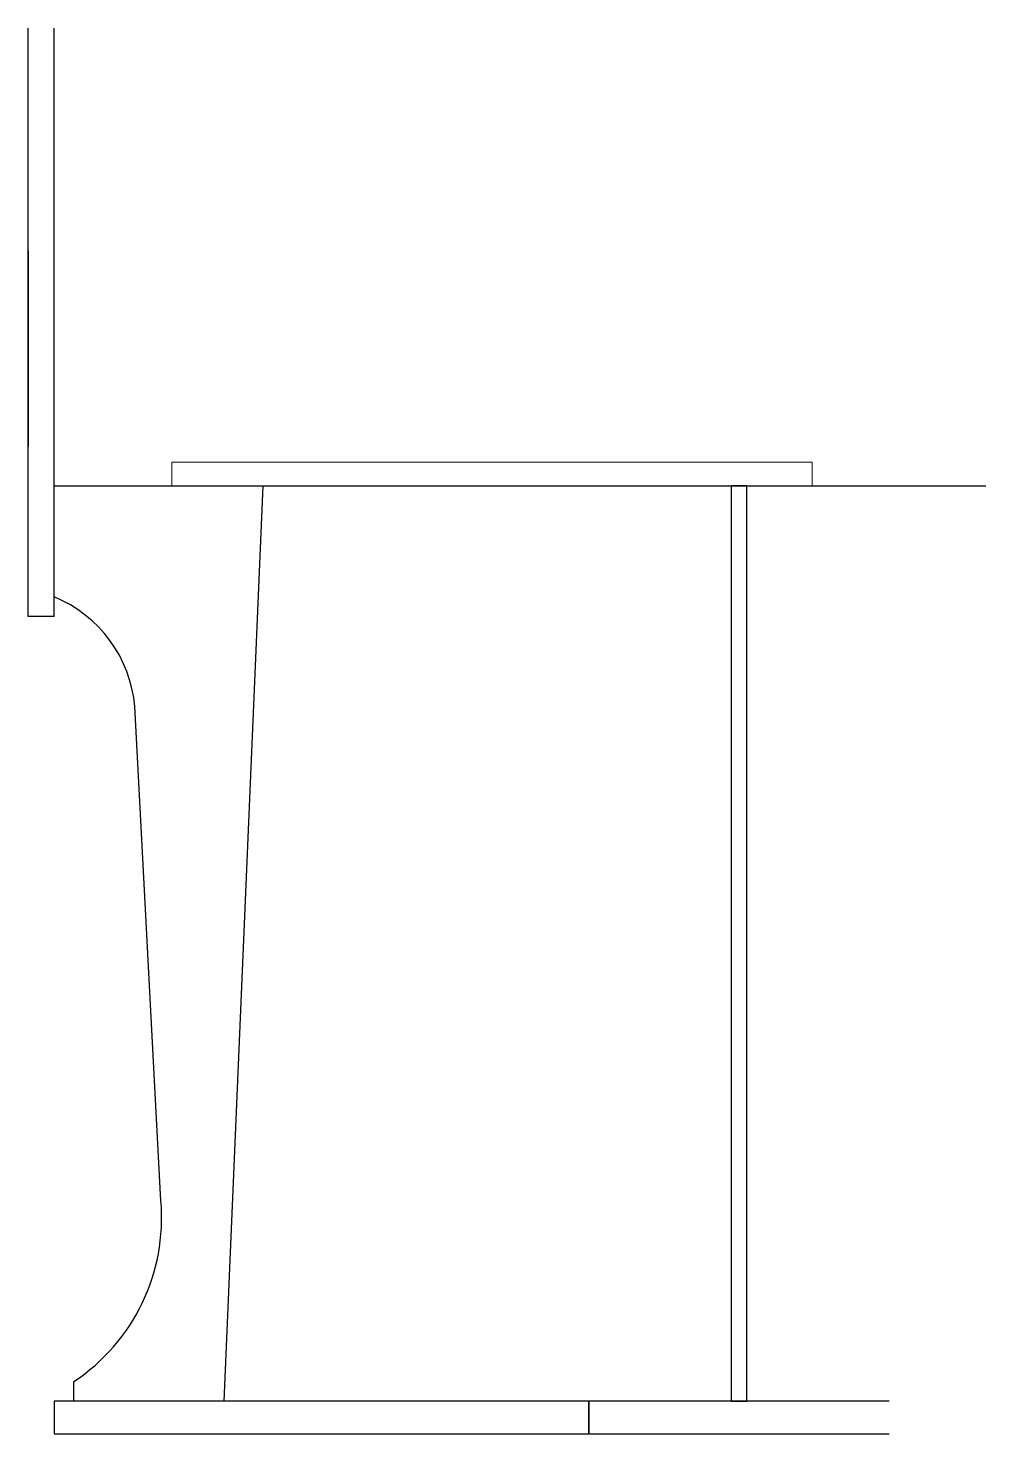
# Model space of a CAD drawing. Header units: millimetres. Extents: x 604 to 2070, y 251 to 2401.
import ezdxf

# ---------------------------------------------------------------- set-up
doc = ezdxf.new("R2010")
doc.units = ezdxf.units.MM
for name, color, linetype in [('100-BT1', 7, 'Continuous'), ('100-DF1', 7, 'Continuous'), ('200-CO3', 7, 'Continuous'), ('Plate _Visible', 7, 'Continuous'), ('Plate_Invisible', 7, 'Continuous'), ('粗实线', 7, 'Continuous')]:
    doc.layers.add(name, color=color, linetype=linetype)

msp = doc.modelspace()

# ---------------------------------------------------------------- linework, layer by layer
at = {"color": 7, "linetype": 'Continuous'}
for p, q in [((604.1, 1501.4), (604.1, 2401.4)), ((644.1, 1501.4), (644.1, 2401.4)), ((644.1, 1501.4), (604.1, 1501.4))]:
    msp.add_line(p, q, dxfattribs=at)
at = {"layer": '100-BT1', "color": 7, "linetype": 'Continuous', "lineweight": 15}
for p, q in [((1564.1, 1737.4), (824.1, 1737.4)), ((824.1, 1737.4), (824.1, 1701.4)), ((1804.1, 1737.4), (1564.1, 1737.4)), ((1804.1, 1737.4), (1804.1, 1701.4))]:
    msp.add_line(p, q, dxfattribs=at)
at = {"layer": '100-DF1', "color": 7, "linetype": 'Continuous'}
for p, q in [((1704.1, 1701.4), (1680.1, 1701.4)), ((1680.1, 1701.4), (1680.1, 301.4)), ((1704.1, 301.4), (1704.1, 1701.4)), ((1922.1, 301.4), (1462.1, 301.4)), ((1462.1, 301.4), (1462.1, 251.4)), ((1680.1, 301.4), (1704.1, 301.4)), ((1462.1, 251.4), (1922.1, 251.4))]:
    msp.add_line(p, q, dxfattribs=at)
at = {"layer": '200-CO3', "color": 7, "linetype": 'Continuous'}
for p, q in [((807.3, 607.6), (767.4, 1363.8)), ((674.1, 301.4), (674.1, 331.4)), ((674.1, 301.4), (674.1, 331.4)), ((1462.1, 301.4), (644.1, 301.4)), ((644.1, 301.4), (644.1, 251.4)), ((1462.1, 251.4), (1462.1, 301.4)), ((644.1, 251.4), (1462.1, 251.4))]:
    msp.add_line(p, q, dxfattribs=at)
for centre, radius, start, end in [((568.2, 1346.4), 200, 5, 67.6845), ((508.5, 581.5), 300, 303.5165, 5)]:
    msp.add_arc(centre, radius, start, end, dxfattribs=at)
at = {"layer": 'Plate _Visible', "color": 3, "linetype": 'Continuous'}
msp.add_line((644.1, 1701.4), (2070, 1701.4), dxfattribs=at)
at = {"layer": 'Plate_Invisible', "color": 3, "ltscale": 0.6}
msp.add_line((904.1, 301.4), (964.1, 1701.4), dxfattribs=at)
at = {"layer": '粗实线', "color": 252, "linetype": 'Continuous'}
for p, q in [((604.1, 2061.4), (604.1, 1761.3)), ((604.1, 1691.3), (604.1, 1731.3))]:
    msp.add_line(p, q, dxfattribs=at)

doc.saveas('drawing.dxf')
